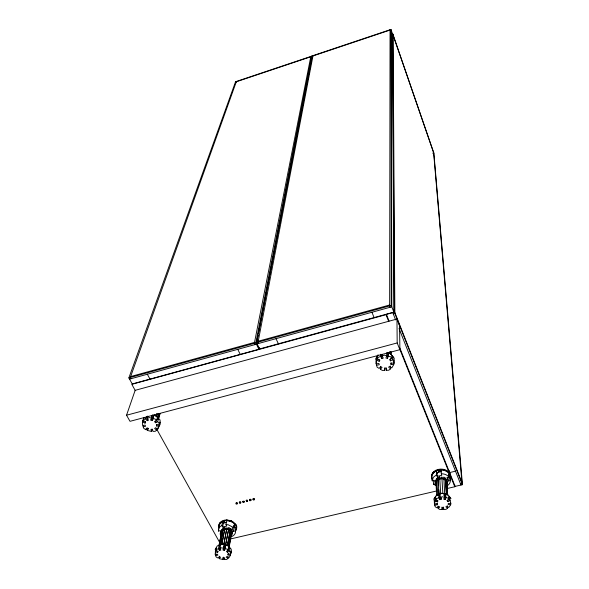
<?xml version="1.0" encoding="UTF-8"?>
<svg xmlns="http://www.w3.org/2000/svg" width="589" height="589" viewBox="0 0 589 589"><rect width="100%" height="100%" fill="white"/><g stroke="black" fill="none" stroke-linecap="round" stroke-linejoin="round"><path stroke-width="0.88" d="M159.111 425.03L160.002 422.055L159.111 426.237L156.453 425.943L156.453 424.735L159.111 425.03L159.111 423.204L157.638 421.643L158.537 418.676L157.447 417.527L156.549 420.487L154.502 421.628L155.599 422.784L157.638 421.643M240.695 502.601L240.695 503.021A0.744 0.552 8.9 0 1 239.289 502.785L239.428 502.388A0.736 0.552 8.9 0 1 240.202 501.695L240.695 501.946A0.736 0.552 8.9 0 1 240.687 502.616A0.744 0.552 8.9 0 0 239.428 502.388M390.338 354.306L390.338 351.692M380.442 366.329L380.398 369.222L382.357 370.437L384.779 370.348L384.595 368.037L386.2 367.985L386.384 370.297L388.806 370.209L390.559 368.861L390.566 365.968M390.514 360.866L389.52 359.614L391.876 358.355L391.869 355.484L392.863 356.743L392.87 359.614L390.514 360.866L390.514 358.716M160.068 424.831L160.075 419.986L156.159 415.834L153.582 415.193M389.557 353.437L389.565 351.699M390.051 29.759L389.646 305.897L390.183 307.237M387.481 358.406L387.496 355.542L388.284 353.304L386.737 352.907L386.723 355.763L385.928 358.002L387.481 358.406L388.276 356.168L388.284 353.304M386.384 370.297L386.399 368.125M384.779 370.348L384.794 368.177M382.151 354.504L382.136 355.933L383.277 358.105L381.797 358.613L381.834 355.749L381.076 354.306M381.797 358.613L380.656 356.448L380.685 354.306M379.176 361.278L379.89 360.093L377.35 359.018L377.402 356.146L376.695 357.332L376.636 360.203L379.176 361.278L379.198 359.842M376.548 365.246L376.216 361.072L376.165 363.95L378.896 363.442L379.287 364.746L376.548 365.246L377.137 367.197L379.102 368.419L380.759 366.579L382.062 367.389L380.398 369.222M215.883 548.447L215.125 554.536L217.466 554.175L217.901 555.177L215.559 555.545L216.215 557.054L218.011 558.011L219.314 556.605L220.507 557.238L219.204 558.644L223.091 559.55L223.533 557.135M230.461 555.206L228.002 554.948L228.061 553.932L230.52 554.19L231.094 550.973L230.461 555.206L228.944 557.768L227.126 556.428L226.183 557.113L228.002 558.446L226.574 559.469L224.475 559.521L224.144 557.731L222.752 557.761L223.091 559.55M230.52 554.19L230.608 552.651L229.312 551.333L229.887 548.123L228.93 547.144M230.991 553.255L231.227 549.176L227.774 545.657L222.252 544.361L217.26 545.9L215.147 549.544M223.982 522.023L224.034 521.265L225.116 522.502L223.982 522.023L224.946 521.994L225.116 522.502M439.711 470.545L438.672 471.855L437.988 470.523L439.711 470.545L438.672 471.855M376.165 363.95L376.636 360.203M387.069 352.752L390.625 353.672L394.21 358.2L393.769 364.628L390.956 364.326L391.14 363.001L393.945 363.31L393.931 360.431M235.512 530.88L236.182 527.067L234.275 527.486L233.59 531.3L235.512 530.88A8.621 6.28 9.2 0 1 232.095 536.41L231.337 534.952M228.002 554.948L228.289 553.343M228.002 558.446L228.289 556.833M233.59 531.3L231.963 528.127L233.885 527.707L234.562 523.901A8.585 6.265 9.2 0 0 226.706 520.801L225.992 524.6L226.75 526.073L222.62 526.978L221.854 525.506L222.59 521.707L223.4 523.275M236.152 529.805L236.756 526.419L236.145 524.689L231.227 520.705L226.559 519.918A9.1 6.641 9.2 0 0 218.843 526.897M231.499 533.001L228.348 550.354L226.397 551.304L227.354 552.283L227.796 549.876M228.827 544.074L229.136 542.359M229.452 540.636L229.762 538.913M230.071 537.197L230.851 532.898M228.363 546.658L231.344 532.007L230.218 530.696L227.361 545.502L225.653 544.553L228.539 529.747L226.559 529.32L223.901 544.17L221.898 544.317L224.991 527.324L223.327 528.031L223.305 529.828M225.653 544.553L228.937 527.604L231.735 529.857L231.102 531.521M229.364 544.229L229.673 542.506M229.033 547.836L231.455 534.4M231.072 534.753L232.132 531.344L231.735 529.857M224.475 559.521L224.77 557.908M227.361 545.502L230.616 528.547M224.534 550.362L225.653 545.436L224.276 545.112L223.754 546.828L223.157 550.038L224.534 550.362L225.653 545.436M228.444 529.437L228.746 527.803M434.638 502.77L434.756 505.156L437.31 504.751L436.994 503.661L434.446 504.074L435.021 500.937L434.859 497.764L435.551 496.777L435.72 499.951L438.032 500.871L437.332 501.857L435.021 500.937M226.655 528.804L227.03 527.427M223.901 544.17L226.471 530.431M223.157 550.038L224.276 545.112M220.234 547.262L219.079 545.591L220.323 545.208L219.712 548.411L220.868 550.089L219.623 550.472L219.925 548.867M219.204 558.644L219.653 556.23M221.898 544.317L224.586 529.467L222.914 530.174L220.426 544.935M312.052 57.023L311.714 56.161L235.556 81.731L128.873 377.902L132.238 383.969L258.873 349.277L259.212 347.473M215.265 551.65L217.547 552.504L217.856 550.899M218.961 545.657L222.222 529.187L219.299 546.099M219.623 550.472L218.467 548.793L222.222 529.187M222.62 526.978L223.349 523.179L226.64 522.458M313.017 55.624L258.041 342.172L258.645 343.446M220.286 540.466L221.111 536.174M221.442 534.451L222.193 530.976M220.912 542.359L221.729 538.066M222.06 536.351L222.384 534.628M215.559 555.545L215.868 553.932M258.203 335.163L256.451 344.197L129.551 379.125M258.549 333.359L269.387 277.367M269.74 275.564L311.875 57.928M220.72 531.168L220.131 534.223L222.038 533.811M258.873 349.277L255.847 342.916L311.714 56.161M217.547 552.504L218.077 551.599L215.788 550.744L216.413 547.542M256.539 342.584L312.126 55.926L390.971 29.45L392.502 33.89L393.886 312.148L259.565 348.946L256.539 342.584L391.243 305.463L390.971 29.45M310.823 56.456L254.345 343.328L254.949 344.609M221.626 533.023L220.389 530.652L218.482 531.072L218.777 529.548M150.946 420.141L152.323 415.142L153.825 415.517L153.368 417.557L152.448 420.517L150.946 420.141L152.323 415.142M152.448 420.517L153.825 415.517M231.749 532.765L232.132 531.344M147.913 428.151L147.213 430.39L151.447 431.435L150.983 429.322L152.47 429.278L152.941 431.391L155.187 431.325L156.659 430.095L154.627 428.527L155.599 427.71L157.631 429.285L158.301 427.047M156.659 430.095L157.108 428.608M158.021 418.646L159.553 413.588M158.242 418.44L159.774 413.375M158.132 419.456L159.913 413.552M156.453 425.943L156.902 424.455M158.308 419.471L160.098 413.559M155.599 422.784L156.497 419.817L158.537 418.676M157.491 416.879L158.515 413.515M158.883 413.478L157.602 417.689L156.291 416.129L157.064 413.603M151.447 431.435L152.131 429.204M156.092 416.364L156.873 413.839M143.583 425.243L143.112 426.731L143.907 428.52L145.895 429.646L146.367 428.159M143.51 419.154L142.553 422.114L145.063 423.108L145.535 421.628M146.528 416.482L145.822 418.698L147.169 420.686L148.487 420.222L147.14 418.234L147.846 416.018M147.169 420.686L147.868 418.462M145.063 423.108L145.571 422.033L143.068 421.032L144.018 418.072M432.193 480.793L433.32 477.333L436.589 474.756L436.383 471.001A9.049 6.854 -0.4 0 0 432.002 477.024L432.193 480.793L434.284 480.337L435.588 483.746L433.497 484.195L433.305 480.425M126.539 415.223L135.146 390.33L396.964 319.039L399.563 325.636L399.887 349.689L130.007 421.326L126.539 415.223L397.185 342.945L396.964 319.039M236.417 81.444L130.294 377.512L130.964 378.734M436.699 495.96L435.845 480.278L436.449 478.739L437.796 477.48L439.026 494.223L438.113 495.062M436.449 478.739L436.324 482.376M443.767 495.356L444.312 494.112L445.733 494.458L445.939 497.631L445.122 499.501L443.701 499.155L444.511 497.285L444.312 494.112M445.733 494.458L444.916 496.321L445.122 499.501M142.818 420.531L144.18 417.645M157.631 429.285L159.111 426.237M215.788 550.744L216.583 549.375L218.467 548.793M378.072 354.799L375.635 358.878L376.68 362.338M377.35 359.018L378.418 357.221L380.656 356.448M393.769 364.628L391.729 367.97L389.785 366.255L388.615 367.153L390.559 368.861M435.72 499.951L436.78 498.463L438.871 497.823L438.695 494.657L440.079 494.23L440.263 497.403L441.242 499.222L439.858 499.641L438.871 497.823M450.6 503.139L450.718 504.729L448.708 507.512L446.97 506.069L445.858 506.812L447.603 508.255L445.925 509.375L443.679 509.433L443.532 507.033M231.234 535.21L231.875 534.333A5.529 4.02 9.2 0 0 226.367 528.539A5.529 4.02 9.2 0 0 221.744 533.995M145.895 429.646L147.213 427.967L148.531 428.711L147.213 430.39M154.399 415.009L155.467 415.989M222.509 529.342L223.327 528.031M443.679 509.433L443.591 507.497L442.103 507.534L442.192 509.47L439.946 509.529L438.179 508.506L439.777 506.974L438.606 506.297L437.001 507.821L435.234 506.798L434.756 505.156M437.656 495.482L436.854 481.029L437.914 479.601L441.919 478.658L443.973 479.122L445.394 480.352L446.352 494.804M447.552 495.113L446.491 479.431L443.834 477.002L444.666 493.781L445.785 494.465M445.358 479.844L446.602 481.051M445.394 480.352L445.483 478.018M219.41 523.503L220.477 522.568M143.068 421.032L145.822 418.698M432.532 473.011L434.005 471.951M391.295 357.575L392.863 356.743M227.936 549.066L229.887 548.123M227.354 552.283L229.312 551.333M448.369 498.044L449.849 497.352L448.973 496.299L449.193 499.479L446.963 500.517L447.839 501.57L450.07 500.532L449.849 497.352M223.017 529.666L224.748 529.209M220.131 544.773L221.825 544.067M437.796 477.48L439.703 476.987M437.885 479.1L439.806 478.599M438.739 494.046L440.653 493.265L442.854 493.376L441.927 478.43M448.619 475.095L449.805 474.616L448.855 476.015L449.782 474.911L448.384 474.425M147.14 418.234L149.135 417.527L151.402 418.094M382.136 355.933L384.374 355.16L386.723 355.763M312.958 55.948L390.051 30.061M310.764 56.78L236.299 81.775L236.564 82.408M391.84 34.206L392.76 33.897L433.865 153.125L462.461 484.688L455.135 486.396L399.798 347.893M392.377 35.325L393.069 35.09L433.622 152.713L432.967 152.912M219.712 548.411L221.597 547.829L223.68 548.315M432.989 153.39L433.865 153.125M440.263 497.403L442.361 496.77L444.511 497.285M258.218 341.237L389.653 304.992M130.633 376.562L254.529 342.4M128.873 377.902L255.847 342.916M257.143 343.858L391.773 306.803L391.273 30.341M392.76 33.897L394.335 312.17L386.399 314.349L389.027 320.931M393.275 313.937L394.866 313.503L393.062 34.78M455.511 471.178L449.613 472.569L449.481 470.744M460.554 483.93L462.026 483.591L433.592 152.33M230.829 538.891L436.876 490.917M446.727 488.62L454.789 486.742L454.612 484.394M436.589 474.756L437.193 476.346L441.728 475.352L440.896 470.007A9.049 6.854 -0.4 0 1 448.825 473.335L449.09 477.097L446.985 477.554L448.266 480.977L450.364 480.521L450.092 476.751L448.001 477.208L448.266 480.977M143.112 426.731L145.601 426.281L145.078 425.096L142.582 425.545L142.553 422.114M446.491 479.431L446.337 481.058M436.294 481.868L436.824 480.528M446.455 484.298L446.631 481.552L445.623 480.138L446.587 494.591M446.845 483.157L446.271 481.581M224.652 529.725L226.559 529.32M239.826 502.726L240.386 502.77M225.992 524.6L228.237 524.792L233.885 527.707M450.718 504.729L448.126 504.464L448.339 503.359L450.931 503.632L450.07 500.532M233.818 525.189L235.136 525.359M223.835 543.919L225.845 544.354M227.317 528.951L228.635 529.239M443.937 478.614L441.89 478.158L441.831 476.818M444.901 493.56L442.854 493.376M223.754 546.828L225.131 547.152M225.057 548.639L227.14 549.125L228.348 550.354M445.939 497.631L448.089 498.154L449.193 499.479M151.866 417.181L153.368 417.557M152.904 418.47L155.179 419.037L156.549 420.487M388.276 356.168L390.625 356.779L391.876 358.355M226.559 519.918L233.192 522.229A9.1 6.641 9.2 0 1 235.335 531.293M434.859 497.764L436.39 498.375M433.497 484.195L436.685 485.969M228.348 529.945L230.034 530.895M222.914 530.174L221.81 531.33M233.192 522.229L231.227 520.705L228.841 520.588A9.1 6.641 9.2 0 0 218.99 528.289M236.432 503.543L236.263 502.586L237.293 502.763A0.736 0.545 9.1 0 1 236.992 503.588M250.045 500.275L249.648 499.943A0.744 0.552 8.5 0 1 250.428 499.236L250.914 499.487A0.744 0.552 8.5 0 1 250.605 500.311M227.56 545.304L228.701 546.629M451.012 498.515L447.854 494.716L442.148 493.332L436.589 495.025L433.791 498.986L434.299 500.731M392.87 359.614L393.945 363.31M432.267 478.585L432.819 479.291M135.367 390.728L131.803 384.308L386.001 314.681L388.725 321.498M156.321 428.446L219.182 541.6M147.331 374.229L149.989 379.11M438.695 494.657L439.674 496.468L439.858 499.641M233.465 525.903L234.275 527.486M237.765 349.336L240.224 354.387M275.998 338.668L278.376 343.792M235.556 81.731L235.917 82.57M371.931 312.266L374.089 317.567M399.622 348.754L454.789 486.742M397.185 342.945L399.887 349.689M392.745 312.604L395.639 319.915M399.018 328.463L460.996 485.034M394.858 312.59L461.931 482.546M394.335 312.17L462.461 484.688M391.243 305.463L393.886 312.148M312.126 55.926L312.464 56.787M436.383 471.001L437.34 473.549M440.896 470.007L441.492 471.598L436.979 472.592L437.193 476.346M234.547 524.865L234.93 526.382M446.808 482.649L447.64 494.922M446.786 487.714L447.088 492.235M447.736 499.98L447.839 501.57M446.756 488.818L446.999 492.433M447.441 505.863L447.603 508.255M442.044 507.077L442.192 509.47M441.146 497.631L441.242 499.222M439.666 476.715L440.69 493.545M438.201 479.777L438.51 485.189M438.768 489.702L439.026 494.223M438.047 506.113L438.179 508.506M436.523 485.991L436.721 489.606M437.244 500.267L437.332 501.857M437.222 503.161L437.31 504.751M434.277 500.886L434.446 504.074M391.03 351.839L391.037 354.453M390.956 362.883L390.956 364.326M390.728 351.655L390.735 354.269M390.64 351.876L390.64 354.49M254.021 499.487A0.744 0.552 8.4 0 0 254.271 498.603A0.744 0.552 8.4 0 0 253.064 498.699L253.064 499.119A0.744 0.552 8.4 0 0 253.461 499.45M243.603 501.975A0.744 0.552 8.8 0 0 244.096 501.129L242.778 501.298A0.744 0.552 8.8 0 0 242.926 501.718M247.196 501.129A0.744 0.552 8.7 0 0 247.505 500.304L247.012 500.061A0.744 0.552 8.7 0 0 246.467 501.011M450.092 476.751A9.049 6.854 -0.4 0 1 449.812 478.533M435.904 483.797A5.824 4.403 -0.4 0 1 441.625 477.863A5.824 4.403 -0.4 0 1 446.646 484.114M450.364 480.521A9.085 6.869 -0.4 0 1 446.587 486.19M441.124 473.755A9.085 6.869 -0.4 0 1 449.09 477.097M435.934 484.305A5.831 4.403 -0.4 0 1 441.654 478.371A5.831 4.403 -0.4 0 1 446.683 484.622M431.87 478.548A9.579 7.267 -0.4 0 1 440.675 469.102A9.579 7.267 -0.4 0 1 450.349 477.988M432.944 480.757A9.586 7.267 -0.4 0 1 440.292 469.617A9.586 7.267 -0.4 0 1 449.863 479.689M236.182 527.067A8.585 6.265 9.2 0 1 235.526 530.247M219.226 527.258A8.585 6.265 9.2 0 1 222.583 521.707M221.648 534.51A5.537 4.02 9.2 0 1 223.371 529.592A5.537 4.02 9.2 0 1 230.424 530.505A5.537 4.02 9.2 0 1 231.131 535.74M218.482 531.072A8.621 6.28 9.2 0 1 221.854 525.506M244.104 501.776L244.096 502.203A0.744 0.552 8.8 0 1 243.323 502.483L242.83 502.24A0.744 0.552 8.8 0 1 242.97 501.475L244.104 501.776M247.513 500.959L246.732 501.666L246.246 500.746A0.744 0.552 8.7 0 1 247.513 500.959M250.929 500.135L250.141 500.841A0.744 0.552 8.5 0 1 249.508 500.326L249.662 499.921A0.744 0.552 8.5 0 1 250.929 500.135M254.345 499.317L254.345 499.737A0.744 0.552 8.4 0 1 253.373 499.973L252.976 499.641A0.744 0.552 8.4 0 1 253.763 498.935L254.345 499.317M236.712 503.035L236.167 503.109A0.736 0.545 9.1 0 0 236.167 503.985A0.736 0.545 9.1 0 0 237.293 503.838L236.712 503.035"/></g></svg>
